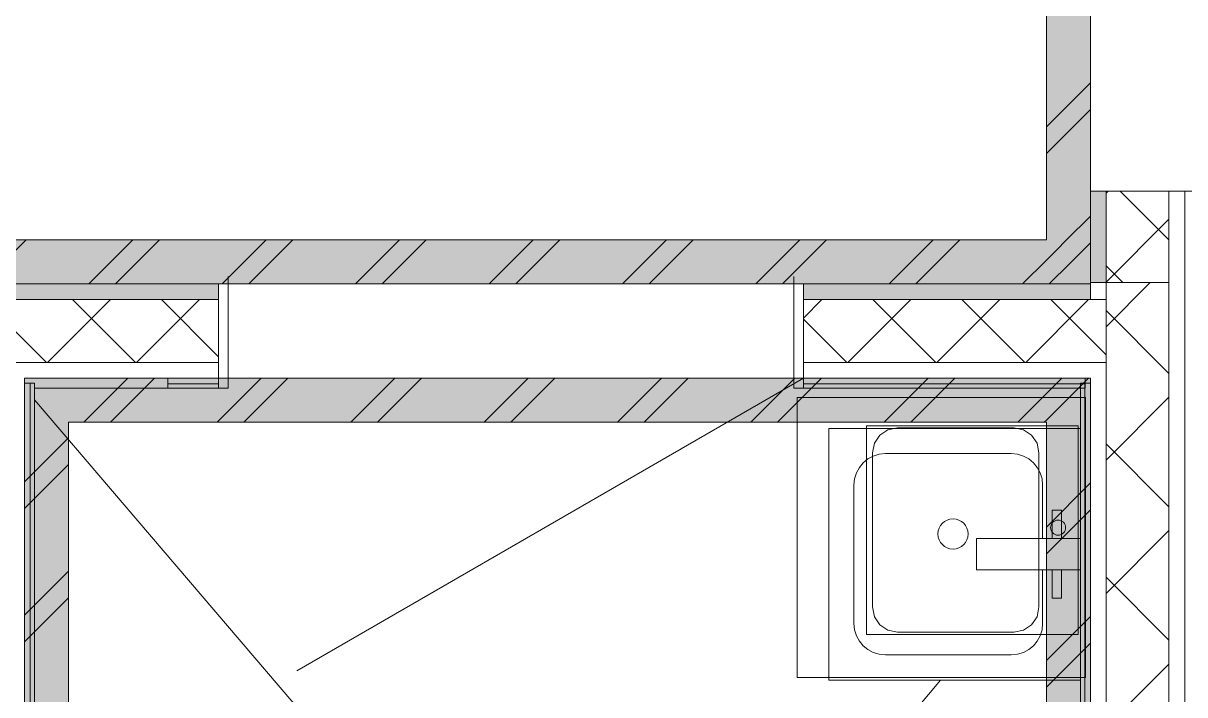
# Model space of a CAD drawing. Header units: millimetres. Extents: x -546 to 1681, y -650 to 1730.
# Drawn here: x 814.54 to 833.01, y 676.51 to 687.18 of the extents above; entities that cross this region are included whole.
import ezdxf

# ---------------------------------------------------------------- set-up
doc = ezdxf.new("R2010")
doc.units = ezdxf.units.MM

msp = doc.modelspace()

# ---------------------------------------------------------------- hatches: boundary and pattern name
at = {"true_color": 0xffffff}
h = msp.add_hatch(color=7, dxfattribs=at)
h.dxf.hatch_style = 2
h.paths.add_polyline_path([(831.507, 697.01), (831.507, 683.739), (830.807, 683.739), (830.807, 697.01)])
h = msp.add_hatch(color=7)
h.dxf.hatch_style = 2
h.paths.add_polyline_path([(831.757, 683.06), (831.507, 683.06), (831.507, 684.514), (831.757, 684.514)])
h = msp.add_hatch(color=7, dxfattribs=at)
h.dxf.hatch_style = 2
h.paths.add_polyline_path([(830.807, 683.739), (830.807, 683.039), (778.707, 683.039), (778.707, 683.739)])
h = msp.add_hatch(color=7, dxfattribs=at)
h.dxf.hatch_style = 2
h.paths.add_polyline_path([(831.507, 683.739), (831.507, 683.039), (830.807, 683.739)])
h = msp.add_hatch(color=7, dxfattribs=at)
h.dxf.hatch_style = 2
h.paths.add_polyline_path([(830.807, 683.739), (831.507, 683.039), (830.807, 683.039)])
h = msp.add_hatch(color=7)
h.dxf.hatch_style = 2
h.paths.add_polyline_path([(811.882, 682.789), (811.882, 683.039), (817.644, 683.039), (817.644, 682.789)])
h = msp.add_hatch(color=7)
h.dxf.hatch_style = 2
h.paths.add_polyline_path([(826.944, 682.789), (826.944, 683.039), (831.507, 683.039), (831.507, 682.789)])
h = msp.add_hatch(color=7, dxfattribs=at)
h.dxf.hatch_style = 2
h.paths.add_polyline_path([(815.257, 680.839), (814.557, 680.839), (814.557, 681.539)])
h = msp.add_hatch(color=7, dxfattribs=at)
h.dxf.hatch_style = 2
h.paths.add_polyline_path([(815.257, 681.539), (815.257, 680.839), (814.557, 681.539)])
h = msp.add_hatch(color=7, dxfattribs=at)
h.dxf.hatch_style = 2
h.paths.add_polyline_path([(815.257, 680.839), (815.257, 681.539), (830.807, 681.539), (830.807, 680.839)])
h = msp.add_hatch(color=7, dxfattribs=at)
h.dxf.hatch_style = 2
h.paths.add_polyline_path([(830.807, 680.839), (831.507, 681.539), (831.507, 680.839)])
h = msp.add_hatch(color=7, dxfattribs=at)
h.dxf.hatch_style = 2
h.paths.add_polyline_path([(830.807, 680.839), (830.807, 681.539), (831.507, 681.539)])
h = msp.add_hatch(color=7, dxfattribs=at)
h.dxf.hatch_style = 2
h.paths.add_polyline_path([(815.257, 658.956), (814.557, 658.956), (814.557, 680.839), (815.257, 680.839)])
h = msp.add_hatch(color=7, dxfattribs=at)
h.dxf.hatch_style = 2
h.paths.add_polyline_path([(830.807, 680.839), (831.507, 680.839), (831.507, 658.956), (830.807, 658.956)])

# ---------------------------------------------------------------- linework, layer by layer
at = {"color": 7, "lineweight": 0}
for points in [[(830.807, 697.01), (830.807, 683.739)], [(831.507, 683.739), (831.507, 697.01)], [(830.807, 685.538), (831.507, 686.238)], [(830.807, 685.113), (831.507, 685.813)], [(833.166, 684.514), (831.507, 684.514)], [(831.507, 684.514), (831.507, 683.039)], [(831.757, 684.514), (831.757, 657.61)], [(832.757, 684.514), (832.757, 657.61)], [(833.007, 684.514), (833.007, 683.06)], [(831.13, 683.739), (831.507, 684.116)], [(830.807, 683.739), (778.707, 683.739)], [(813.884, 683.039), (814.584, 683.739)], [(815.581, 683.039), (816.281, 683.739)], [(816.005, 683.039), (816.705, 683.739)], [(817.702, 683.039), (818.402, 683.739)], [(818.126, 683.039), (818.826, 683.739)], [(819.823, 683.039), (820.523, 683.739)], [(820.247, 683.039), (820.947, 683.739)], [(821.945, 683.039), (822.645, 683.739)], [(822.369, 683.039), (823.069, 683.739)], [(824.066, 683.039), (824.766, 683.739)], [(824.49, 683.039), (825.19, 683.739)], [(826.187, 683.039), (826.887, 683.739)], [(826.611, 683.039), (827.311, 683.739)], [(828.309, 683.039), (829.009, 683.739)], [(828.733, 683.039), (829.433, 683.739)], [(830.968, 683.578), (831.13, 683.739)], [(831.18, 683.366), (831.507, 683.692)], [(831.507, 683.039), (831.507, 683.739)], [(830.807, 683.416), (830.968, 683.578)], [(830.43, 683.039), (830.807, 683.416)], [(830.854, 683.039), (831.18, 683.366)], [(817.794, 681.38), (817.794, 683.159)], [(826.794, 683.159), (826.794, 681.38)], [(831.507, 683.06), (832.757, 683.06)], [(831.757, 682.359), (832.458, 683.06)], [(833.007, 657.61), (833.007, 683.06)], [(778.707, 683.039), (831.507, 683.039)], [(817.644, 683.039), (811.882, 683.039)], [(817.644, 681.38), (817.644, 683.039)], [(831.507, 683.039), (826.944, 683.039)], [(826.944, 683.039), (826.944, 681.38)], [(831.507, 682.789), (831.507, 683.039)], [(817.644, 682.789), (811.882, 682.789)], [(831.757, 682.789), (826.944, 682.789)], [(832.757, 681.617), (831.757, 682.617)], [(817.644, 681.789), (811.882, 681.789)], [(831.757, 681.789), (826.944, 681.789)], [(814.557, 681.539), (816.836, 681.539)], [(814.557, 658.256), (814.557, 681.539)], [(814.557, 681.539), (814.557, 680.839)], [(831.507, 681.539), (814.557, 681.539)], [(814.716, 681.46), (814.557, 681.46)], [(814.647, 658.392), (814.647, 681.46)], [(814.716, 658.392), (814.716, 681.46)], [(815.502, 680.839), (816.202, 681.539)], [(815.926, 680.839), (816.626, 681.539)], [(816.836, 681.539), (817.644, 681.539)], [(816.836, 681.539), (816.836, 681.38)], [(816.836, 681.449), (817.644, 681.449)], [(817.623, 680.839), (818.323, 681.539)], [(818.047, 680.839), (818.747, 681.539)], [(826.944, 681.539), (818.89, 676.889)], [(819.745, 680.839), (820.445, 681.539)], [(820.169, 680.839), (820.869, 681.539)], [(821.866, 680.839), (822.566, 681.539)], [(822.29, 680.839), (822.99, 681.539)], [(823.987, 680.839), (824.687, 681.539)], [(824.411, 680.839), (825.111, 681.539)], [(826.109, 680.839), (826.809, 681.539)], [(826.533, 680.839), (827.233, 681.539)], [(826.944, 681.539), (831.427, 681.539)], [(826.944, 681.449), (831.427, 681.449)], [(828.23, 680.839), (828.93, 681.539)], [(828.654, 680.839), (829.354, 681.539)], [(830.807, 680.871), (831.475, 681.539)], [(830.807, 681.295), (831.051, 681.539)], [(831.507, 681.46), (831.348, 681.46)], [(831.348, 681.46), (831.348, 658.145)], [(831.417, 681.46), (831.417, 658.145)], [(831.427, 681.539), (831.507, 681.539)], [(831.427, 681.38), (831.427, 681.539)], [(831.507, 681.539), (831.507, 657.61)], [(831.507, 681.539), (831.507, 680.839)], [(814.716, 681.38), (816.836, 681.38)], [(816.836, 681.38), (817.644, 681.38)], [(817.644, 681.38), (817.794, 681.38)], [(826.794, 681.38), (826.944, 681.38)], [(826.944, 681.38), (831.427, 681.38)], [(830.351, 680.839), (830.807, 681.295)], [(831.757, 680.237), (832.757, 681.237)], [(823.116, 671.36), (814.716, 681.194)], [(830.775, 680.839), (830.807, 680.871)], [(814.557, 680.839), (814.557, 658.256)], [(815.257, 680.839), (830.807, 680.839)], [(815.257, 658.956), (815.257, 680.839)], [(831.348, 680.741), (827.348, 680.741)], [(827.348, 680.741), (827.348, 676.741)], [(827.348, 680.741), (831.348, 680.741)], [(827.348, 676.741), (827.348, 680.741)], [(830.807, 680.839), (830.807, 658.956)], [(831.507, 658.956), (831.507, 680.839)], [(814.557, 679.894), (815.257, 680.594)], [(832.757, 679.496), (831.757, 680.496)], [(827.748, 679.841), (827.758, 679.942), (827.788, 680.036), (827.834, 680.121), (827.895, 680.195), (827.969, 680.256), (828.054, 680.302), (828.148, 680.331), (828.248, 680.341)], [(828.248, 680.341), (830.248, 680.341)], [(830.248, 680.341), (830.349, 680.331), (830.443, 680.302), (830.528, 680.256), (830.602, 680.195), (830.663, 680.121), (830.709, 680.036), (830.738, 679.942), (830.748, 679.841)], [(814.557, 679.47), (815.257, 680.17)], [(827.748, 677.641), (827.748, 679.841)], [(830.748, 679.841), (830.748, 678.991)], [(830.807, 679.174), (831.507, 679.874)], [(830.807, 678.749), (831.507, 679.449)], [(830.898, 679.441), (831.048, 679.441)], [(830.898, 678.991), (830.898, 679.441)], [(831.048, 679.441), (831.048, 678.991)], [(831.757, 678.116), (832.757, 679.116)], [(831.348, 678.991), (829.698, 678.991)], [(829.698, 678.991), (829.698, 678.491)], [(814.557, 677.773), (815.257, 678.473)], [(829.698, 678.491), (831.348, 678.491)], [(830.748, 678.491), (830.748, 677.641)], [(830.898, 678.491), (830.898, 678.041)], [(831.048, 678.041), (831.048, 678.491)], [(832.757, 677.374), (831.757, 678.374)], [(814.557, 677.349), (815.257, 678.049)], [(830.898, 678.041), (831.048, 678.041)], [(830.807, 677.052), (831.507, 677.752)], [(828.248, 677.141), (828.148, 677.151), (828.054, 677.18), (827.969, 677.226), (827.895, 677.287), (827.834, 677.361), (827.788, 677.446), (827.758, 677.54), (827.748, 677.641)], [(830.748, 677.641), (830.738, 677.54), (830.709, 677.446), (830.663, 677.361), (830.602, 677.287), (830.528, 677.226), (830.443, 677.18), (830.349, 677.151), (830.248, 677.141)], [(830.807, 676.628), (831.507, 677.328)], [(830.248, 677.141), (828.248, 677.141)], [(831.757, 675.995), (832.757, 676.995)], [(829.122, 676.741), (824.616, 671.36)], [(827.348, 676.741), (831.348, 676.741)], [(831.348, 676.741), (827.348, 676.741)]]:
    msp.add_lwpolyline(points, dxfattribs=at)
at = {"color": 250, "lineweight": 0, "true_color": 0x1d1d1d}
for points in [[(831.757, 684.48), (831.791, 684.514)], [(832.757, 683.738), (831.981, 684.514)], [(831.757, 683.066), (832.757, 684.066)], [(832.021, 683.06), (831.757, 683.324)], [(814.907, 681.789), (813.907, 682.789)], [(814.924, 681.789), (815.924, 682.789)], [(816.321, 681.789), (815.321, 682.789)], [(816.338, 681.789), (817.338, 682.789)], [(817.644, 681.88), (816.735, 682.789)], [(826.944, 682.496), (827.238, 682.789)], [(827.652, 681.789), (828.652, 682.789)], [(829.049, 681.789), (828.049, 682.789)], [(829.066, 681.789), (830.066, 682.789)], [(830.463, 681.789), (829.463, 682.789)], [(830.48, 681.789), (831.48, 682.789)], [(831.757, 681.91), (830.878, 682.789)], [(827.635, 681.789), (826.944, 682.48)]]:
    msp.add_lwpolyline(points, dxfattribs=at)
at = {"color": 8, "lineweight": 0, "true_color": 0x7f7f7f}
for points in [[(826.842, 681.233), (826.842, 676.783)], [(831.432, 681.233), (826.842, 681.233)], [(831.432, 676.783), (831.432, 681.233)], [(827.945, 677.464), (827.945, 680.784)], [(827.945, 680.784), (831.315, 680.784)], [(828.04, 680.353), (828.072, 680.509), (828.158, 680.636), (828.285, 680.721), (828.44, 680.753)], [(828.44, 680.753), (830.29, 680.753)], [(830.29, 680.753), (830.446, 680.721), (830.573, 680.636), (830.659, 680.509), (830.69, 680.353)], [(831.315, 680.784), (831.315, 677.464)], [(828.04, 677.903), (828.04, 680.353)], [(830.69, 680.353), (830.69, 677.903)], [(828.44, 677.503), (828.285, 677.534), (828.158, 677.62), (828.072, 677.747), (828.04, 677.903)], [(830.69, 677.903), (830.659, 677.747), (830.573, 677.62), (830.446, 677.534), (830.29, 677.503)], [(831.315, 677.464), (827.945, 677.464)], [(830.29, 677.503), (828.44, 677.503)], [(826.842, 676.783), (831.432, 676.783)]]:
    msp.add_lwpolyline(points, dxfattribs=at)
for centre, radius in [((829.323, 679.063), 0.24), ((830.994, 679.164), 0.12)]:
    msp.add_circle(centre, radius, dxfattribs=at)

doc.saveas('drawing.dxf')
